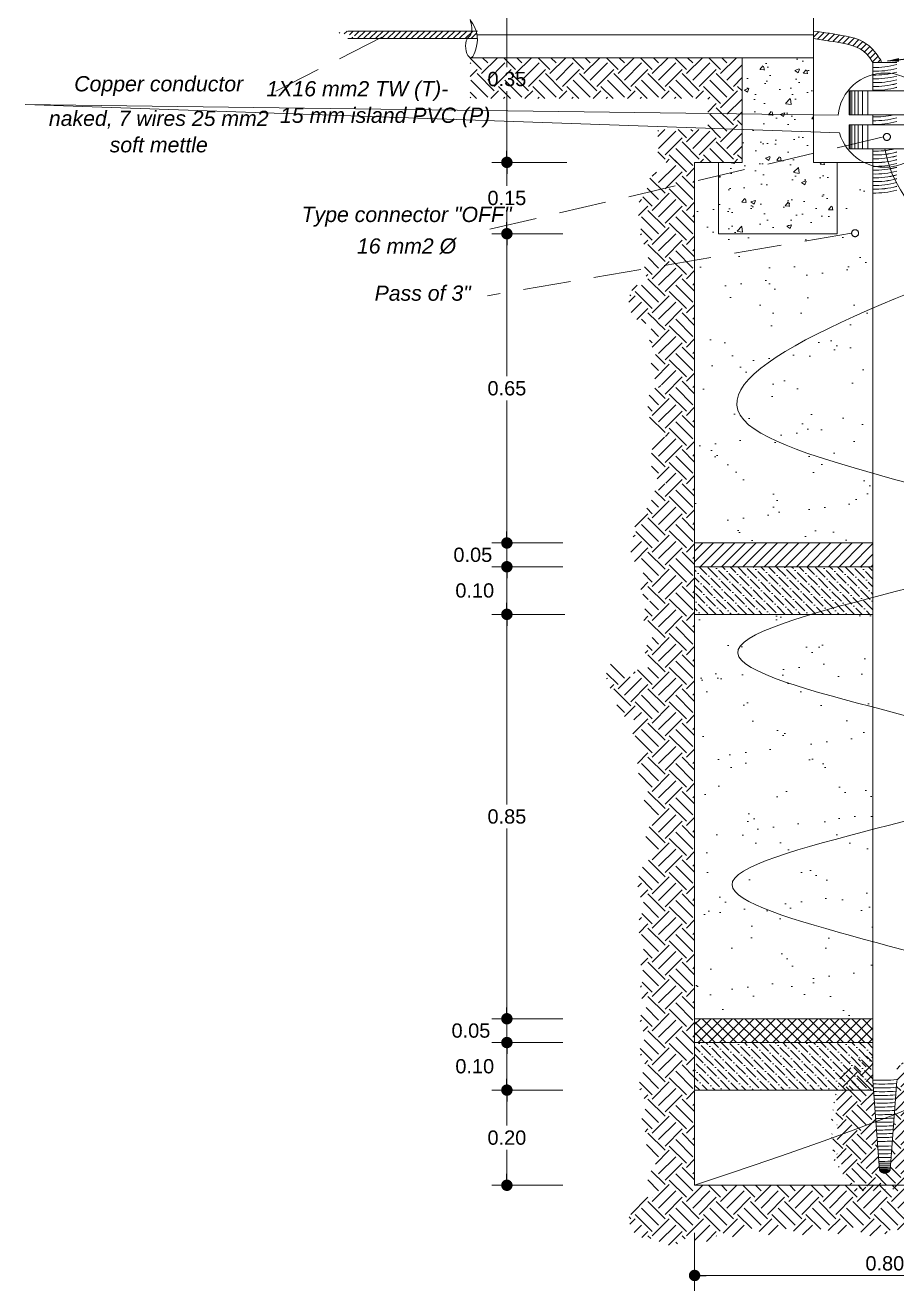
# Model space of a CAD drawing. Header units: millimetres. Extents: x 56 to 215, y 47 to 103.
# Drawn here: x 206.61 to 211.19, y 63.68 to 70.33 of the extents above; entities that cross this region are included whole.
import ezdxf
from ezdxf.enums import TextEntityAlignment as Align

# ---------------------------------------------------------------- set-up
doc = ezdxf.new("R2010")
doc.units = ezdxf.units.MM
for name, pattern in [('ACAD_ISO03W100', [30, 12, -18]), ('ACAD_ISO07W100', [3, 0, -3]), ('DASHED2', [0.375, 0.25, -0.125])]:
    doc.linetypes.add(name, pattern=pattern)
for name, color, linetype, lineweight in [('G_Achurados', 54, 'Continuous', 5), ('G_Complemento', 30, 'Continuous', 20), ('G_Texto', 122, 'Continuous', 20), ('IE_Alumbrado', 31, 'Continuous', 60), ('IE_Tomacorriente', 104, 'DASHED2', 40)]:
    doc.layers.add(name, color=color, linetype=linetype, lineweight=lineweight)
doc.layers.add('G_Acotación', color=171, linetype='Continuous')
doc.styles.add('ARIAL', font='ariali.ttf', dxfattribs={"height": 0.12})
doc.styles.add('arial1', font='arial.ttf')
doc.dimstyles.new('VARIABLE', dxfattribs={"dimscale": 0.5, "dimtxt": 0.18, "dimasz": 0.12, "dimexe": 0.16, "dimexo": 0.1, "dimgap": 0.05, "dimtad": 1, "dimtih": 1, "dimtoh": 1, "dimlfac": -1, "dimzin": 1, "dimdsep": 46, "dimtxsty": 'ARIAL', "dimblk": 'DOT', "dimcen": 0.12, "dimclrd": 256, "dimclre": 256, "dimclrt": 7, "dimazin": 1, "dimtm": 1e-09, "dimtfac": 1, "dimtmove": 2, "dimatfit": 2, "dimfxl": 1, "dimtolj": 1, "dimlwd": 13, "dimlwe": 18, "dimarcsym": 0})
pattern_1 = [(45, (135.79367, 77.911), (1e-17, 0.17960512), [0.127, -0.127]), (45, (135.76, 77.94468), (1e-17, 0.17960512), [0.127, -0.127]), (45, (135.72632, 77.97835), (1e-17, 0.17960512), [0.127, -0.127]), (135, (135.72632, 78.0008), (-0.17960512, 1e-17), [0.127, -0.127]), (135, (135.76, 78.03448), (-0.17960512, 1e-17), [0.127, -0.127]), (135, (135.79367, 78.06815), (-0.17960512, 1e-17), [0.127, -0.127])]
pattern_2 = [(37.5, (33.8377, -381.3281), (-0.0100002, 0.30588327), [0, -0.2413, 0, -0.269875, 0, -0.25796875]), (7.5, (33.8377, -381.3281), (0.28095205, 0.4480157), [0, -0.130175, 0, -0.2174875, 0, -0.08334375]), (327.5, (33.64243, -381.3281), (0.49437023, 0.00089824), [0, -0.079375, 0, -0.28575, 0, -0.3730625]), (317.5, (33.64243, -381.3281), (0.4772228, 0.13933083), [0, -0.0396875, 0, -0.187325, 0, -0.2143125])]
pattern_3 = [(135, (135.79367, 77.911), (-0.055565335, 0.015154182), [0.0714375, -0.0142875, 0, -0.0142875])]

# ---------------------------------------------------------------- blocks, each defined once
blk = doc.blocks.new('_DOT')
at = {"color": 0, "linetype": 'ByBlock', "ltscale": 0.15}
blk.add_line((-0.5, 0), (-1, 0), dxfattribs=at)
at = {"color": 0, "linetype": 'ByBlock', "ltscale": 0.15, "const_width": 0.5}
blk.add_lwpolyline([(-0.25, 0, 1), (0.25, 0, 1)], format="xyb", close=True, dxfattribs=at)
blk = doc.blocks.new('*D796')
at = {"layer": 'Defpoints', "color": 0, "transparency": 16777216}
for p in [(210.126, 63.9346), (212.126, 63.9346), (212.126, 63.7607)]:
    blk.add_point(p, dxfattribs=at)
at = {"layer": 'G_Acotación', "lineweight": 18, "transparency": 16777216}
for p, q in [((210.126, 63.8846), (210.126, 63.6807)), ((212.126, 63.8846), (212.126, 63.6807))]:
    blk.add_line(p, q, dxfattribs=at)
at = {"layer": 'G_Acotación', "lineweight": 13, "transparency": 16777216}
blk.add_line((210.186, 63.7607), (212.066, 63.7607), dxfattribs=at)
at = {"layer": 'G_Acotación', "lineweight": 13, "transparency": 16777216, "xscale": 0.06, "yscale": 0.06, "zscale": 0.06, "rotation": 180}
blk.add_blockref('_DOT', (210.126, 63.7607), dxfattribs=at)
at = {"layer": 'G_Acotación', "lineweight": 13, "transparency": 16777216, "xscale": 0.06, "yscale": 0.06, "zscale": 0.06}
blk.add_blockref('_DOT', (212.126, 63.7607), dxfattribs=at)
at = {"layer": 'G_Acotación', "color": 7, "lineweight": 5, "transparency": 16777216, "insert": (211.126, 63.824), "char_height": 0.075, "attachment_point": 5, "style": 'arial1'}
blk.add_mtext('\\A1;0.80', dxfattribs=at)
blk = doc.blocks.new('*D797')
at = {"layer": 'Defpoints', "color": 0, "transparency": 16777216}
for p in [(209.3939, 67.2346), (209.1392, 65.1096), (209.3826, 65.1096)]:
    blk.add_point(p, dxfattribs=at)
at = {"layer": 'G_Acotación', "lineweight": 18, "transparency": 16777216}
for p, q in [((209.3439, 67.2346), (209.0592, 67.2346)), ((209.3326, 65.1096), (209.0592, 65.1096))]:
    blk.add_line(p, q, dxfattribs=at)
at = {"layer": 'G_Acotación', "lineweight": 13, "transparency": 16777216}
for p, q in [((209.1392, 67.1746), (209.1392, 66.2354)), ((209.1392, 65.1696), (209.1392, 66.1088))]:
    blk.add_line(p, q, dxfattribs=at)
at = {"layer": 'G_Acotación', "lineweight": 13, "transparency": 16777216, "xscale": 0.06, "yscale": 0.06, "zscale": 0.06}
for p, rotation in [((209.1392, 67.2346), 90), ((209.1392, 65.1096), 270)]:
    blk.add_blockref('_DOT', p, dxfattribs=dict(at, rotation=rotation))
at = {"layer": 'G_Acotación', "color": 7, "lineweight": 5, "transparency": 16777216, "insert": (209.1392, 66.1721), "char_height": 0.075, "attachment_point": 5, "style": 'arial1'}
blk.add_mtext('\\A1;0.85', dxfattribs=at)
blk = doc.blocks.new('*D798')
at = {"layer": 'Defpoints', "color": 0, "transparency": 16777216}
for p in [(209.3826, 65.1096), (209.1392, 64.9846), (209.3826, 64.9846)]:
    blk.add_point(p, dxfattribs=at)
at = {"layer": 'G_Acotación', "lineweight": 13, "transparency": 16777216}
for p, q in [((209.1392, 65.1696), (209.1392, 65.2296)), ((209.1392, 65.1096), (209.1392, 64.9846)), ((209.1392, 64.9246), (209.1392, 64.8646))]:
    blk.add_line(p, q, dxfattribs=at)
at = {"layer": 'G_Acotación', "lineweight": 18, "transparency": 16777216}
for p, q in [((209.3326, 65.1096), (209.0592, 65.1096)), ((209.3326, 64.9846), (209.0592, 64.9846))]:
    blk.add_line(p, q, dxfattribs=at)
at = {"layer": 'G_Acotación', "lineweight": 13, "transparency": 16777216, "xscale": 0.06, "yscale": 0.06, "zscale": 0.06}
for p, rotation in [((209.1392, 65.1096), 270), ((209.1392, 64.9846), 90)]:
    blk.add_blockref('_DOT', p, dxfattribs=dict(at, rotation=rotation))
at = {"layer": 'G_Acotación', "color": 7, "lineweight": 5, "transparency": 16777216, "insert": (208.9502, 65.0471), "char_height": 0.075, "attachment_point": 5, "style": 'arial1'}
blk.add_mtext('\\A1;0.05', dxfattribs=at)
blk = doc.blocks.new('*D799')
at = {"layer": 'Defpoints', "color": 0, "transparency": 16777216}
for p in [(209.3826, 64.9846), (209.1392, 64.7346), (209.3826, 64.7346)]:
    blk.add_point(p, dxfattribs=at)
at = {"layer": 'G_Acotación', "lineweight": 18, "transparency": 16777216}
for p, q in [((209.3326, 64.9846), (209.0592, 64.9846)), ((209.3326, 64.7346), (209.0592, 64.7346))]:
    blk.add_line(p, q, dxfattribs=at)
at = {"layer": 'G_Acotación', "lineweight": 13, "transparency": 16777216}
blk.add_line((209.1392, 64.9246), (209.1392, 64.7946), dxfattribs=at)
at = {"layer": 'G_Acotación', "lineweight": 13, "transparency": 16777216, "xscale": 0.06, "yscale": 0.06, "zscale": 0.06}
for p, rotation in [((209.1392, 64.9846), 90), ((209.1392, 64.7346), 270)]:
    blk.add_blockref('_DOT', p, dxfattribs=dict(at, rotation=rotation))
at = {"layer": 'G_Acotación', "color": 7, "lineweight": 5, "transparency": 16777216, "insert": (208.9702, 64.8596), "char_height": 0.075, "attachment_point": 5, "style": 'arial1'}
blk.add_mtext('\\A1;0.10', dxfattribs=at)
blk = doc.blocks.new('*D800')
at = {"layer": 'Defpoints', "color": 0, "transparency": 16777216}
for p in [(209.3826, 64.7346), (209.1392, 64.2346), (209.3826, 64.2346)]:
    blk.add_point(p, dxfattribs=at)
at = {"layer": 'G_Acotación', "lineweight": 18, "transparency": 16777216}
for p, q in [((209.3326, 64.7346), (209.0592, 64.7346)), ((209.3326, 64.2346), (209.0592, 64.2346))]:
    blk.add_line(p, q, dxfattribs=at)
at = {"layer": 'G_Acotación', "lineweight": 13, "transparency": 16777216}
for p, q in [((209.1392, 64.6746), (209.1392, 64.5479)), ((209.1392, 64.2946), (209.1392, 64.4213))]:
    blk.add_line(p, q, dxfattribs=at)
at = {"layer": 'G_Acotación', "lineweight": 13, "transparency": 16777216, "xscale": 0.06, "yscale": 0.06, "zscale": 0.06}
for p, rotation in [((209.1392, 64.7346), 90), ((209.1392, 64.2346), 270)]:
    blk.add_blockref('_DOT', p, dxfattribs=dict(at, rotation=rotation))
at = {"layer": 'G_Acotación', "color": 7, "lineweight": 5, "transparency": 16777216, "insert": (209.1392, 64.4846), "char_height": 0.075, "attachment_point": 5, "style": 'arial1'}
blk.add_mtext('\\A1;0.20', dxfattribs=at)
blk = doc.blocks.new('*D801')
at = {"layer": 'Defpoints', "color": 0, "transparency": 16777216}
for p in [(209.3826, 70.4846), (209.1392, 69.6096), (209.3826, 69.6096)]:
    blk.add_point(p, dxfattribs=at)
at = {"layer": 'G_Acotación', "lineweight": 18, "transparency": 16777216}
for p, q in [((209.3326, 70.4846), (209.0592, 70.4846)), ((209.3326, 69.6096), (209.0592, 69.6096))]:
    blk.add_line(p, q, dxfattribs=at)
at = {"layer": 'G_Acotación', "lineweight": 13, "transparency": 16777216}
for p, q in [((209.1392, 70.4246), (209.1392, 70.1104)), ((209.1392, 69.6696), (209.1392, 69.9838))]:
    blk.add_line(p, q, dxfattribs=at)
at = {"layer": 'G_Acotación', "lineweight": 13, "transparency": 16777216, "xscale": 0.06, "yscale": 0.06, "zscale": 0.06}
for p, rotation in [((209.1392, 70.4846), 90), ((209.1392, 69.6096), 270)]:
    blk.add_blockref('_DOT', p, dxfattribs=dict(at, rotation=rotation))
at = {"layer": 'G_Acotación', "color": 7, "lineweight": 5, "transparency": 16777216, "insert": (209.1392, 70.0471), "char_height": 0.075, "attachment_point": 5, "style": 'arial1'}
blk.add_mtext('\\A1;0.35', dxfattribs=at)
blk = doc.blocks.new('*D802')
at = {"layer": 'Defpoints', "color": 0, "transparency": 16777216}
for p in [(209.405, 69.6096), (209.1392, 69.2346), (209.3826, 69.2346)]:
    blk.add_point(p, dxfattribs=at)
at = {"layer": 'G_Acotación', "lineweight": 18, "transparency": 16777216}
for p, q in [((209.355, 69.6096), (209.0592, 69.6096)), ((209.3326, 69.2346), (209.0592, 69.2346))]:
    blk.add_line(p, q, dxfattribs=at)
at = {"layer": 'G_Acotación', "lineweight": 13, "transparency": 16777216}
for p, q in [((209.1392, 69.5496), (209.1392, 69.4854)), ((209.1392, 69.2946), (209.1392, 69.3588))]:
    blk.add_line(p, q, dxfattribs=at)
at = {"layer": 'G_Acotación', "lineweight": 13, "transparency": 16777216, "xscale": 0.06, "yscale": 0.06, "zscale": 0.06}
for p, rotation in [((209.1392, 69.6096), 90), ((209.1392, 69.2346), 270)]:
    blk.add_blockref('_DOT', p, dxfattribs=dict(at, rotation=rotation))
at = {"layer": 'G_Acotación', "color": 7, "lineweight": 5, "transparency": 16777216, "insert": (209.1392, 69.4221), "char_height": 0.075, "attachment_point": 5, "style": 'arial1'}
blk.add_mtext('\\A1;0.15', dxfattribs=at)
blk = doc.blocks.new('*D803')
at = {"layer": 'Defpoints', "color": 0, "transparency": 16777216}
for p in [(209.3826, 69.2346), (209.1392, 67.6096), (209.3826, 67.6096)]:
    blk.add_point(p, dxfattribs=at)
at = {"layer": 'G_Acotación', "lineweight": 18, "transparency": 16777216}
for p, q in [((209.3326, 69.2346), (209.0592, 69.2346)), ((209.3326, 67.6096), (209.0592, 67.6096))]:
    blk.add_line(p, q, dxfattribs=at)
at = {"layer": 'G_Acotación', "lineweight": 13, "transparency": 16777216}
for p, q in [((209.1392, 69.1746), (209.1392, 68.4854)), ((209.1392, 67.6696), (209.1392, 68.3588))]:
    blk.add_line(p, q, dxfattribs=at)
at = {"layer": 'G_Acotación', "lineweight": 13, "transparency": 16777216, "xscale": 0.06, "yscale": 0.06, "zscale": 0.06}
for p, rotation in [((209.1392, 69.2346), 90), ((209.1392, 67.6096), 270)]:
    blk.add_blockref('_DOT', p, dxfattribs=dict(at, rotation=rotation))
at = {"layer": 'G_Acotación', "color": 7, "lineweight": 5, "transparency": 16777216, "insert": (209.1392, 68.4221), "char_height": 0.075, "attachment_point": 5, "style": 'arial1'}
blk.add_mtext('\\A1;0.65', dxfattribs=at)
blk = doc.blocks.new('*D804')
at = {"layer": 'Defpoints', "color": 0, "transparency": 16777216}
for p in [(209.3826, 67.4846), (209.1392, 67.2346), (209.3826, 67.2346)]:
    blk.add_point(p, dxfattribs=at)
at = {"layer": 'G_Acotación', "lineweight": 18, "transparency": 16777216}
for p, q in [((209.3326, 67.4846), (209.0592, 67.4846)), ((209.3326, 67.2346), (209.0592, 67.2346))]:
    blk.add_line(p, q, dxfattribs=at)
at = {"layer": 'G_Acotación', "lineweight": 13, "transparency": 16777216}
blk.add_line((209.1392, 67.4246), (209.1392, 67.2946), dxfattribs=at)
at = {"layer": 'G_Acotación', "lineweight": 13, "transparency": 16777216, "xscale": 0.06, "yscale": 0.06, "zscale": 0.06}
for p, rotation in [((209.1392, 67.4846), 90), ((209.1392, 67.2346), 270)]:
    blk.add_blockref('_DOT', p, dxfattribs=dict(at, rotation=rotation))
at = {"layer": 'G_Acotación', "color": 7, "lineweight": 5, "transparency": 16777216, "insert": (208.9702, 67.3596), "char_height": 0.075, "attachment_point": 5, "style": 'arial1'}
blk.add_mtext('\\A1;0.10', dxfattribs=at)
blk = doc.blocks.new('*D805')
at = {"layer": 'Defpoints', "color": 0, "transparency": 16777216}
for p in [(209.3826, 67.6096), (209.1392, 67.4846), (209.3826, 67.4846)]:
    blk.add_point(p, dxfattribs=at)
at = {"layer": 'G_Acotación', "lineweight": 13, "transparency": 16777216}
for p, q in [((209.1392, 67.6696), (209.1392, 67.7296)), ((209.1392, 67.6096), (209.1392, 67.4846)), ((209.1392, 67.4246), (209.1392, 67.3646))]:
    blk.add_line(p, q, dxfattribs=at)
at = {"layer": 'G_Acotación', "lineweight": 18, "transparency": 16777216}
for p, q in [((209.3326, 67.6096), (209.0592, 67.6096)), ((209.3326, 67.4846), (209.0592, 67.4846))]:
    blk.add_line(p, q, dxfattribs=at)
at = {"layer": 'G_Acotación', "lineweight": 13, "transparency": 16777216, "xscale": 0.06, "yscale": 0.06, "zscale": 0.06}
for p, rotation in [((209.1392, 67.6096), 270), ((209.1392, 67.4846), 90)]:
    blk.add_blockref('_DOT', p, dxfattribs=dict(at, rotation=rotation))
at = {"layer": 'G_Acotación', "color": 7, "lineweight": 5, "transparency": 16777216, "insert": (208.9601, 67.5471), "char_height": 0.075, "attachment_point": 5, "style": 'arial1'}
blk.add_mtext('\\A1;0.05', dxfattribs=at)

msp = doc.modelspace()

# ---------------------------------------------------------------- hatches: boundary and pattern name
at = {"layer": 'G_Achurados', "lineweight": 5}
h = msp.add_hatch(dxfattribs=at)
h.set_pattern_fill('AR-CONC', color=256, scale=0.00125, style=0)
h.set_pattern_definition([(50, (33.8377, -381.3281), (0.227730836, -0.01992386), [0.0238125, -0.2619375]), (355, (33.8377, -381.3281), (-0.04405353, 0.2388208), [0.01905, -0.20955]), (100.451, (33.85667, -381.32975), (0.18367813, 0.21889586), [0.0202375, -0.2226125]), (46.1842, (33.8377, -381.2646), (0.3388488, -0.05255291), [0.03571875, -0.39290625]), (96.6356, (33.86593, -381.26897), (0.2967553, 0.30928194), [0.03035625, -0.33391875]), (351.184, (33.8377, -381.2646), (0.29675576, 0.3092814), [0.028575, -0.314325]), (21, (33.86944, -381.28047), (0.1895186, -0.1278319), [0.0238125, -0.2619375]), (326, (33.86944, -381.28047), (0.07725254, 0.23023496), [0.01905, -0.20955]), (71.4514, (33.88524, -381.29112), (0.26677061, 0.10240357), [0.0202375, -0.2226125]), (37.5, (33.83769, -381.32809), (0.003860754, 0.105693799), [0, -0.20701, 0, -0.212725, 0, -0.21034375]), (7.5, (33.83769, -381.32809), (0.083524578, 0.125225719), [0, -0.121285, 0, -0.2022475, 0, -0.08016875]), (327.5, (33.76689, -381.32809), (0.169488244, -0.00716093), [0, -0.079375, 0, -0.24765, 0, -0.3286125]), (317.5, (33.73514, -381.3281), (0.185161477, 0.031783114), [0, -0.1031875, 0, -0.164465, 0, -0.2333625])])
h.paths.add_polyline_path([(210.376, 69.6096), (210.251, 69.6096), (210.251, 69.2346), (210.876, 69.2346), (210.876, 69.6096), (210.751, 69.6096), (210.751, 70.1596), (210.376, 70.1596)])
h = msp.add_hatch(dxfattribs=at)
h.set_pattern_fill('AR-SAND', color=256, scale=0.00625, style=0)
h.set_pattern_definition(pattern_2)
h.paths.add_polyline_path([(211.0635, 69.6096), (210.876, 69.6096), (210.876, 69.2346), (210.251, 69.2346), (210.251, 69.6096), (210.126, 69.6096), (210.126, 69.2346), (210.126, 67.6096), (211.0635, 67.6096)])
h = msp.add_hatch(dxfattribs=at)
h.set_pattern_fill('ANSI31', color=256, scale=0.0125, style=0)
h.set_pattern_definition([(45, (33.837692, -381.328094), (-0.0280633004, 0.0280633004), [])])
h.paths.add_polyline_path([(211.0635, 67.4846), (211.0635, 67.6096), (210.126, 67.6096), (210.126, 67.4846)])
h = msp.add_hatch(dxfattribs=at)
h.set_pattern_fill('ANSI36', color=256, scale=0.009, angle=90, style=0)
h.set_pattern_definition(pattern_3)
h.paths.add_polyline_path([(211.0635, 67.2346), (211.0635, 67.4846), (210.126, 67.4846), (210.126, 67.2346)])
h = msp.add_hatch(dxfattribs=at)
h.set_pattern_fill('AR-SAND', color=256, scale=0.00625, style=0)
h.set_pattern_definition(pattern_2)
h.paths.add_polyline_path([(211.0635, 67.2346), (210.126, 67.2346), (210.126, 65.1096), (211.0635, 65.1096)])
h = msp.add_hatch(dxfattribs=at)
h.set_pattern_fill('ANSI37', color=256, scale=0.0125, style=0)
h.set_pattern_definition([(45, (135.79367, 77.911), (-0.0280633, 0.0280633), []), (135, (135.79367, 77.911), (-0.0280633, -0.0280633), [])])
h.paths.add_polyline_path([(211.0635, 65.1096), (210.126, 65.1096), (210.126, 64.9846), (211.0635, 64.9846)])
h = msp.add_hatch(dxfattribs=at)
h.set_pattern_fill('ANSI36', color=256, scale=0.009, angle=90, style=0)
h.set_pattern_definition(pattern_3)
h.paths.add_polyline_path([(210.126, 64.9846), (210.126, 64.7346), (211.0635, 64.7346), (211.0635, 64.9846)])
at = {"layer": 'G_Complemento', "lineweight": 5, "ltscale": 4}
h = msp.add_hatch(dxfattribs=at)
h.set_pattern_fill('LINE', color=256, scale=0.007, angle=45, style=0)
h.set_pattern_definition([(45, (135.79367, 77.911), (-0.015715448, 0.015715448), [])])
edge = h.paths.add_edge_path()
edge.add_spline(control_points=[(208.9843, 70.2596), (208.9842, 70.2745), (208.9819, 70.2876), (208.9782, 70.2996)], knot_values=[0.070828, 0.070828, 0.070828, 0.070828, 0.107723, 0.107723, 0.107723, 0.107723], degree=3, periodic=0)
edge.add_line((208.9782, 70.2996), (208.3031, 70.2996))
edge.add_line((208.3031, 70.2996), (208.3031, 70.2998))
edge.add_line((208.3031, 70.2998), (208.2474, 70.2904))
edge.add_line((208.2474, 70.2904), (208.3589, 70.2717))
edge.add_line((208.3589, 70.2717), (208.3031, 70.2623))
edge.add_line((208.3031, 70.2623), (208.3031, 70.2596))
edge.add_line((208.3031, 70.2596), (208.9843, 70.2596))
h = msp.add_hatch(dxfattribs=at)
h.set_pattern_fill('LINE', color=256, scale=0.007, angle=45, style=0)
h.set_pattern_definition([(45, (135.79367, 77.911), (-0.015715448, 0.015715448), [])])
edge = h.paths.add_edge_path()
edge.add_spline(control_points=[(211.0979, 70.155), (211.0757, 70.1923), (211.051, 70.2189), (210.9869, 70.2594), (210.9497, 70.2668), (210.8631, 70.2837), (210.8095, 70.2923), (210.751, 70.2992)], knot_values=[0.384741, 0.384741, 0.384741, 0.384741, 0.428694, 0.428694, 0.484797, 0.484797, 0.546076, 0.546076, 0.546076, 0.546076], degree=3, periodic=0)
edge.add_line((210.751, 70.2992), (210.751, 70.2596))
edge.add_spline(control_points=[(210.751, 70.2596), (210.8084, 70.2521), (210.9477, 70.2294), (211.0208, 70.2065), (211.0635, 70.1346)], knot_values=[0.384741, 0.384741, 0.384741, 0.384741, 0.451691, 0.546076, 0.546076, 0.546076, 0.546076], degree=3, periodic=0)
edge.add_line((211.0635, 70.1346), (211.1064, 70.1346))
edge.add_arc((211.0885, 70.1391), 0.0185, 345.71819, 419.26792)
h = msp.add_hatch(dxfattribs=at)
h.set_pattern_fill('EARTH', color=44, scale=0.02, angle=45, style=0)
h.set_pattern_definition(pattern_1)
h.paths.add_polyline_path([(210.376, 70.1596), (208.9461, 70.1596), (208.9461, 69.9453), (210.1955, 69.9453), (210.1955, 69.7825), (209.9329, 69.7825), (209.9329, 69.6096), (210.126, 69.6096), (210.251, 69.6096), (210.376, 69.6096)])
h = msp.add_hatch(dxfattribs=at)
h.set_pattern_fill('EARTH', color=256, scale=0.02, angle=45, style=0)
h.set_pattern_definition(pattern_1)
edge = h.paths.add_edge_path()
edge.add_line((212.4642, 69.6227), (212.126, 69.6096))
edge.add_line((212.126, 69.6096), (212.126, 64.2346))
edge.add_line((212.126, 64.2346), (210.126, 64.2346))
edge.add_line((210.126, 64.2346), (210.126, 69.6096))
edge.add_arc((210.066, 69.5391), 0.0925, 49.56574, 159.56574)
edge.add_arc((209.9731, 69.4754), 0.0962, 86.31698, 196.31698)
edge.add_arc((209.9245, 69.3598), 0.0988, 116.24673, 226.24673)
edge.add_arc((209.9386, 69.2361), 0.0977, 147.63674, 257.63674)
edge.add_arc((209.9614, 69.0521), 0.0988, 116.24667, 226.24667)
edge.add_arc((209.8807, 68.8803), 0.1011, 82.98918, 192.98918)
edge.add_arc((209.8863, 68.8663), 0.1044, 184.76427, 294.76427)
edge.add_arc((209.986, 68.6915), 0.0977, 125, 235)
edge.add_arc((210.0027, 68.5339), 0.1062, 133.13672, 243.13672)
edge.add_arc((209.9756, 68.3438), 0.0977, 102.36326, 212.36326)
edge.add_arc((209.9854, 68.2644), 0.0962, 163.68304, 273.68304)
edge.add_arc((209.9916, 68.0767), 0.0917, 89.98563, 199.98563)
edge.add_arc((209.9916, 68.014), 0.0917, 160.01439, 270.01439)
edge.add_arc((209.9916, 67.8305), 0.0917, 89.98563, 199.98563)
edge.add_arc((209.9097, 67.7013), 0.098, 92.50725, 202.50725)
edge.add_arc((209.9127, 67.5826), 0.1239, 139.04742, 249.04742)
edge.add_arc((209.9368, 67.3955), 0.0988, 133.75333, 243.75333)
edge.add_arc((209.97, 67.2232), 0.1137, 132.6009, 242.6009)
edge.add_arc((209.9719, 67.0318), 0.1054, 120.91099, 230.91099)
edge.add_arc((209.874, 66.8638), 0.0918, 69.96969, 179.96969)
edge.add_arc((209.696, 66.8952), 0.0917, 340.01439, 450.01439)
edge.add_arc((209.7686, 66.9094), 0.1062, 133.13679, 243.13679)
edge.add_arc((209.8173, 66.7814), 0.1022, 161.04995, 271.04995)
edge.add_arc((209.8955, 66.6226), 0.095, 143.4492, 253.4492)
edge.add_arc((209.954, 66.4355), 0.1286, 131.71538, 241.71538)
edge.add_arc((209.9657, 66.2448), 0.1062, 133.13678, 243.13678)
edge.add_arc((209.9823, 66.0577), 0.1127, 125, 235)
edge.add_arc((209.994, 65.817), 0.1668, 117.22845, 227.22845)
edge.add_arc((209.9497, 65.5961), 0.1202, 125, 235)
edge.add_arc((209.9368, 65.4177), 0.0977, 125, 235)
edge.add_arc((209.9368, 65.2577), 0.0977, 125, 235)
edge.add_arc((209.9368, 65.0977), 0.0977, 125, 235)
edge.add_arc((209.9368, 64.9377), 0.0977, 125, 235)
edge.add_arc((209.9559, 64.7635), 0.1204, 128.5793, 238.5793)
edge.add_arc((209.9534, 64.5746), 0.1052, 125, 235)
edge.add_arc((209.9633, 64.4276), 0.0929, 139.04747, 249.04747)
edge.add_arc((209.9842, 64.2503), 0.1054, 120.91099, 230.91099)
edge.add_arc((209.8887, 64.0657), 0.1068, 74.26611, 184.26611)
edge.add_arc((209.8844, 64.0559), 0.1022, 178.99524, 288.99524)
edge.add_arc((209.9996, 64.0258), 0.1055, 219.08225, 329.08225)
edge.add_arc((210.1678, 64.0442), 0.1063, 223.12346, 333.12346)
edge.add_arc((210.3402, 64.0689), 0.1063, 223.12343, 333.12343)
edge.add_arc((210.5274, 64.0855), 0.1128, 215, 325)
edge.add_arc((210.7122, 64.0855), 0.1128, 215, 325)
edge.add_arc((210.8846, 64.0768), 0.0977, 215, 325)
edge.add_arc((211.0694, 64.0941), 0.1278, 215, 325)
edge.add_arc((211.2727, 64.0898), 0.1203, 215, 325)
edge.add_arc((211.4679, 64.0793), 0.113, 211.18907, 321.18907)
edge.add_arc((211.6465, 64.0627), 0.1055, 210.91779, 320.91779)
edge.add_arc((211.8417, 64.0572), 0.1287, 208.29566, 318.29566)
edge.add_arc((212.0407, 64.0344), 0.1205, 211.42662, 321.42662)
edge.add_arc((212.215, 64.0153), 0.0977, 215, 325)
edge.add_arc((212.3689, 64.011), 0.0902, 215, 325)
edge.add_arc((212.3486, 63.9758), 0.0957, 350.0238, 460.0238)
edge.add_arc((212.2402, 64.1617), 0.1297, 315.0161, 425.0161)
edge.add_arc((212.2532, 64.3783), 0.1076, 292.89553, 402.89553)
edge.add_arc((212.3049, 64.5426), 0.095, 286.55073, 396.55073)
edge.add_arc((212.3148, 64.6811), 0.1054, 309.08901, 419.08901)
edge.add_arc((212.2852, 64.878), 0.1354, 308.18247, 418.18247)
edge.add_arc((212.2747, 65.11), 0.1427, 305, 415)
edge.add_arc((212.2858, 65.3149), 0.1129, 308.81724, 418.81724)
edge.add_arc((212.2883, 65.4915), 0.0977, 305, 415)
edge.add_arc((212.2797, 65.6638), 0.1127, 305, 415)
edge.add_arc((212.2821, 65.8318), 0.0979, 309.40235, 419.40235)
edge.add_arc((212.2501, 66.0331), 0.1427, 305, 415)
edge.add_arc((212.2606, 66.2651), 0.1354, 301.81753, 411.81753)
edge.add_arc((212.2883, 66.4515), 0.0977, 305, 415)
edge.add_arc((212.2944, 66.6158), 0.0979, 300.59765, 410.59765)
edge.add_arc((212.3234, 66.7783), 0.0929, 290.9526, 400.9526)
edge.add_arc((212.2975, 66.937), 0.1371, 314.47001, 424.47001)
edge.add_arc((212.3, 67.1678), 0.1211, 297.86911, 407.86911)
edge.add_arc((212.2987, 67.3099), 0.0977, 327.63681, 437.63681)
edge.add_arc((212.2636, 67.4853), 0.0977, 305, 415)
edge.add_arc((212.2698, 67.6496), 0.0979, 300.59765, 410.59765)
edge.add_arc((212.3123, 67.8583), 0.1344, 278.4159, 388.4159)
edge.add_arc((212.3905, 68.0318), 0.1166, 290.05675, 400.05675)
edge.add_arc((212.4152, 68.1992), 0.1127, 305, 415)
edge.add_arc((212.4096, 68.3524), 0.0929, 319.0474, 429.0474)
edge.add_arc((212.3628, 68.3831), 0.0977, 35, 145)
edge.add_arc((212.239, 68.5278), 0.0988, 296.24667, 406.24667)
edge.add_arc((212.3049, 68.7075), 0.1084, 271.28801, 381.28801)
edge.add_arc((212.3388, 68.8558), 0.1279, 301.63074, 411.63074)
edge.add_arc((212.3277, 69.0853), 0.1578, 305, 415)
edge.add_arc((212.3622, 69.2945), 0.0977, 305, 415)
edge.add_arc((212.3511, 69.4835), 0.1279, 301.63074, 411.63074)
edge.add_arc((212.3702, 69.6699), 0.1052, 305, 333.32377)
h = msp.add_hatch(dxfattribs=at)
h.set_pattern_fill('EARTH', color=44, scale=0.017, angle=45, style=0)
h.set_pattern_definition([(45, (135.79367, 78.18627), (1e-17, 0.15266435), [0.10795, -0.10795]), (45, (135.76505, 78.21489), (1e-17, 0.15266435), [0.10795, -0.10795]), (45, (135.73642, 78.24352), (1e-17, 0.15266435), [0.10795, -0.10795]), (135, (135.73642, 78.2626), (-0.15266435, 1e-17), [0.10795, -0.10795]), (135, (135.76505, 78.29122), (-0.15266435, 1e-17), [0.10795, -0.10795]), (135, (135.79367, 78.31985), (-0.15266435, 1e-17), [0.10795, -0.10795])])
edge = h.paths.add_edge_path()
edge.add_arc((211.5435, 64.4784), 0.0689, 117.22847, 227.22847, ccw=False)
edge.add_arc((211.5424, 64.5941), 0.0624, 130.71538, 240.71538, ccw=False)
edge.add_arc((211.5032, 64.7085), 0.0672, 158.71199, 268.71199, ccw=False)
edge.add_arc((211.43, 64.7935), 0.0615, 170.02377, 280.02377, ccw=False)
edge.add_arc((211.3544, 64.8639), 0.0616, 174.10913, 284.10913, ccw=False)
edge.add_arc((211.246, 64.9221), 0.0701, 214.94678, 312.20599, ccw=False)
edge.add_line((211.1885, 64.882), (211.1885, 64.7828))
edge.add_line((211.1885, 64.7828), (211.1541, 64.3128))
edge.add_arc((211.1103, 65.4753), 1.1633, 272.14116, 272.15687, ccw=False)
edge.add_arc((211.126, 64.3299), 0.0326, 210.42359, 328.34234, ccw=False)
edge.add_line((211.0979, 64.3134), (211.0635, 64.7828))
edge.add_line((211.0635, 64.7828), (211.0635, 64.9158))
edge.add_arc((211.0539, 64.9318), 0.0186, 215, 301.28419, ccw=False)
edge.add_arc((210.9778, 64.9371), 0.0629, 235.20941, 345.20941, ccw=False)
edge.add_arc((210.8862, 64.8601), 0.0612, -85.48634, 24.51366, ccw=False)
edge.add_arc((210.8401, 64.7589), 0.0648, -71.71234, 38.28766, ccw=False)
edge.add_arc((210.8172, 64.6518), 0.0628, -63.53774, 46.46226, ccw=False)
edge.add_arc((210.8024, 64.5346), 0.0745, -55, 55, ccw=False)
edge.add_arc((210.8147, 64.4191), 0.0624, -49.28462, 60.71538, ccw=False)
edge.add_arc((210.8462, 64.31), 0.0625, -28.41592, 81.58408, ccw=False)
edge.add_arc((210.9075, 64.219), 0.0616, -14.06216, 95.93784, ccw=False)
edge.add_arc((211.0182, 64.1684), 0.0621, 35, 145, ccw=False)
edge.add_arc((211.1261, 64.1717), 0.0655, 40.43586, 150.43586, ccw=False)
edge.add_arc((211.2322, 64.1862), 0.0628, 43.52382, 153.52382, ccw=False)
edge.add_arc((211.3396, 64.2203), 0.0625, 61.54603, 171.54603, ccw=False)
edge.add_arc((211.434, 64.2754), 0.0646, 70.19522, 180.19522, ccw=False)
edge.add_arc((211.5083, 64.3678), 0.0612, 101.01979, 211.01979, ccw=False)

# ---------------------------------------------------------------- linework, layer by layer
at = {"layer": 'G_Achurados', "lineweight": 5}
for p, q in [((210.126, 67.6096), (211.0635, 67.6096)), ((210.126, 67.4846), (211.0635, 67.4846)), ((210.126, 67.2346), (211.0635, 67.2346)), ((210.126, 65.1096), (211.0635, 65.1096)), ((210.126, 64.9846), (210.126, 65.1096)), ((210.126, 64.9846), (211.0635, 64.9846)), ((210.126, 64.7346), (211.0635, 64.7346))]:
    msp.add_line(p, q, dxfattribs=at)
at = {"layer": 'G_Acotación', "lineweight": 5}
for q in [(210.8803, 69.8575), (210.8878, 69.7652)]:
    msp.add_line((206.6074, 69.9143), q, dxfattribs=at)
at = {"layer": 'G_Acotación', "linetype": 'ACAD_ISO07W100', "lineweight": 5, "ltscale": 4}
for p, q in [((209.355, 69.6096), (210.1, 69.6096)), ((209.3326, 69.2346), (210.126, 69.2346)), ((209.3326, 67.6096), (210.126, 67.6096)), ((209.3326, 67.4846), (210.126, 67.4846)), ((209.3439, 67.2346), (210.1373, 67.2346)), ((209.3326, 65.1096), (210.126, 65.1096)), ((209.3326, 64.9846), (210.126, 64.9846)), ((209.3326, 64.7346), (210.126, 64.7346)), ((209.3326, 64.2346), (210.126, 64.2346))]:
    msp.add_line(p, q, dxfattribs=at)
at = {"layer": 'G_Acotación', "linetype": 'ACAD_ISO07W100', "lineweight": 5, "ltscale": 6}
msp.add_line((210.126, 63.8846), (210.126, 64.2346), dxfattribs=at)
at = {"layer": 'G_Acotación', "lineweight": 5}
msp.add_arc((211.1266, 69.8312), 0.2477, 195.44817, 173.9236, dxfattribs=at)
at = {"layer": 'G_Complemento', "lineweight": 5}
for p, q in [((210.751, 70.4846), (210.751, 69.6096)), ((210.751, 70.1596), (208.9461, 70.1596)), ((210.376, 70.1596), (210.376, 69.6096)), ((211.0635, 70.1346), (211.1885, 70.1346)), ((211.0635, 69.9846), (211.0635, 70.1346)), ((210.9385, 69.9846), (210.9385, 69.8596)), ((210.9385, 69.9846), (211.3135, 69.9846)), ((210.9435, 69.9846), (210.9435, 69.8596)), ((210.9535, 69.9846), (210.9535, 69.8596)), ((210.9685, 69.9846), (210.9685, 69.8596)), ((210.9865, 69.9846), (210.9865, 69.8596)), ((211.0085, 69.9846), (211.0085, 69.8596)), ((211.0372, 69.9846), (211.0372, 69.8596)), ((210.9385, 69.8596), (211.3135, 69.8596)), ((211.0635, 69.806), (211.0635, 69.8596)), ((210.9385, 69.806), (210.9385, 69.681)), ((210.9385, 69.806), (211.3135, 69.806)), ((210.9435, 69.806), (210.9435, 69.681)), ((210.9535, 69.806), (210.9535, 69.681)), ((210.9685, 69.806), (210.9685, 69.681)), ((210.9865, 69.806), (210.9865, 69.681)), ((211.0085, 69.806), (211.0085, 69.681)), ((211.0372, 69.806), (211.0372, 69.681)), ((210.9385, 69.681), (211.3135, 69.681)), ((211.0635, 64.7828), (211.0635, 69.681)), ((210.251, 69.6096), (210.126, 69.6096)), ((210.126, 69.2346), (210.126, 69.6096)), ((210.376, 69.6096), (210.251, 69.6096)), ((210.251, 69.6096), (210.251, 69.2346)), ((210.751, 69.6096), (210.876, 69.6096)), ((210.876, 69.6096), (211.0635, 69.6096)), ((210.876, 69.6096), (210.876, 69.2346)), ((210.126, 67.4846), (210.126, 69.2346)), ((210.251, 69.2346), (210.876, 69.2346)), ((210.126, 67.2346), (210.126, 67.4846)), ((210.126, 64.9846), (210.126, 67.2346)), ((210.126, 64.7346), (210.126, 64.9846)), ((211.0635, 64.7828), (211.0979, 64.3134)), ((211.1885, 64.7828), (211.1541, 64.3134)), ((210.126, 64.2346), (210.126, 64.7346)), ((212.126, 64.2346), (210.126, 64.2346))]:
    msp.add_line(p, q, dxfattribs=at)
at = {"layer": 'G_Complemento', "color": 1, "linetype": 'ACAD_ISO03W100', "lineweight": 5, "ltscale": 2}
msp.add_line((208.9827, 70.2798), (210.7471, 70.2798), dxfattribs=at)
at = {"layer": 'G_Complemento', "lineweight": 5, "ltscale": 4}
for centre, radius, start, end in [((211.0775, 70.508), 0.3997, 267.99574, 286.12829), ((211.0775, 70.508), 0.4197, 268.09129, 285.34023), ((211.0775, 70.468), 0.3997, 267.99574, 286.12829), ((211.0775, 70.468), 0.4197, 268.09129, 285.34023), ((211.0775, 70.428), 0.3997, 267.99574, 286.12829), ((211.0775, 70.408), 0.3997, 267.99574, 286.12829), ((211.0775, 70.428), 0.4197, 268.09129, 285.34023), ((211.0775, 70.388), 0.3997, 267.99574, 286.12829), ((211.0775, 70.408), 0.4197, 268.09129, 285.34023), ((211.0775, 70.248), 0.3997, 267.99574, 283.61459), ((211.0775, 70.248), 0.4197, 268.09129, 285.34023), ((211.0775, 70.208), 0.3997, 267.99574, 286.12829), ((211.0775, 70.088), 0.4197, 268.09129, 284.11086), ((211.0775, 70.068), 0.3997, 267.99574, 284.46146), ((211.0775, 70.048), 0.3997, 267.99574, 286.12829), ((211.0775, 70.068), 0.4197, 268.09129, 285.34023), ((211.0775, 70.028), 0.3997, 267.99574, 286.12829), ((211.0775, 70.048), 0.4197, 268.09129, 285.34023), ((211.0775, 70.008), 0.3997, 267.99574, 286.12829), ((211.0775, 70.028), 0.4197, 268.09129, 285.34023), ((211.0775, 69.988), 0.3997, 267.99574, 286.12829), ((211.0775, 70.008), 0.4197, 268.09129, 285.34023), ((211.0775, 69.968), 0.3997, 267.99574, 286.12829), ((211.0775, 69.988), 0.4197, 268.09129, 285.34023), ((211.0775, 69.948), 0.3997, 267.99574, 286.12829), ((211.0775, 69.968), 0.4197, 268.09129, 285.34023), ((211.0775, 69.928), 0.3997, 267.99574, 286.12829), ((211.0775, 69.948), 0.4197, 268.09129, 285.34023), ((211.0775, 69.908), 0.3997, 267.99574, 286.12829), ((211.0775, 69.928), 0.4197, 268.09129, 285.34023), ((211.0775, 69.888), 0.3997, 267.99574, 286.12829), ((211.0775, 69.908), 0.4197, 268.09129, 285.34023), ((211.0775, 69.868), 0.3997, 267.99574, 286.12829), ((211.0775, 69.888), 0.4197, 268.09129, 285.34023), ((211.0775, 69.868), 0.4197, 268.09129, 285.34023)]:
    msp.add_arc(centre, radius, start, end, dxfattribs=at)
at = {"layer": 'G_Complemento', "lineweight": 5}
for centre, radius, start, end in [((211.1103, 65.6816), 0.8953, 266.98225, 275.04436), ((211.1103, 65.6816), 0.9153, 267.14055, 274.84089), ((211.1103, 65.6816), 0.9353, 267.29203, 274.64622), ((211.1103, 65.6816), 0.9553, 267.43711, 274.4598), ((211.1103, 65.6816), 0.9753, 267.57621, 274.28111), ((211.1103, 65.6816), 0.9953, 267.70968, 274.10968), ((211.1103, 65.6816), 1.0153, 267.83786, 273.94507), ((211.1029, 65.5807), 0.9353, 268.20058, 274.64622), ((211.1029, 65.5807), 0.9553, 268.32641, 274.4598), ((211.1029, 65.5807), 0.9753, 268.44705, 274.28111), ((211.1029, 65.5807), 0.9953, 268.56282, 274.10968), ((211.1029, 65.5807), 1.0153, 268.67401, 273.94507), ((211.097, 65.5001), 0.9553, 269.03664, 274.4598), ((211.097, 65.5001), 0.9753, 269.14259, 274.28111), ((211.097, 65.5001), 0.9953, 269.24426, 274.10968), ((211.097, 65.5001), 1.0153, 269.34192, 273.94507), ((211.097, 65.5001), 1.0353, 269.43579, 273.94507), ((211.1103, 65.4753), 1.0353, 268.79956, 272.94539), ((211.1103, 65.4753), 1.0553, 268.90201, 272.80948), ((211.1103, 65.4753), 1.0753, 269.00063, 272.67867), ((211.1103, 65.4753), 1.0953, 269.09563, 272.55267), ((211.1103, 65.4753), 1.1153, 269.18722, 272.43121), ((211.1103, 65.4753), 1.1253, 269.23178, 272.37212), ((211.1103, 65.4753), 1.1353, 269.27556, 272.31407), ((211.1103, 65.4753), 1.1453, 269.31857, 272.25704), ((211.1103, 65.4753), 1.1513, 269.34402, 272.2233), ((211.1103, 65.4753), 1.1573, 269.3692, 272.18991), ((211.126, 64.3299), 0.0326, 210.42359, 329.57641), ((211.1103, 65.4753), 1.1633, 269.43072, 272.15687), ((211.1103, 65.4753), 1.1683, 269.63252, 271.93936), ((211.1103, 65.4753), 1.1733, 269.94549, 271.62639)]:
    msp.add_arc(centre, radius, start, end, dxfattribs=at)
msp.add_spline([(208.9461, 70.3596), (208.9842, 70.2539), (208.9461, 70.1596), (208.9259, 70.2481), (208.9492, 70.2831), (208.9461, 70.3596)], degree=3, dxfattribs=at)
at = {"layer": 'IE_Alumbrado', "lineweight": 5}
for p, q in [((208.9843, 70.2996), (208.3027, 70.2996)), ((208.9843, 70.2596), (208.3027, 70.2596))]:
    msp.add_line(p, q, dxfattribs=at)
msp.add_arc((211.0885, 70.1391), 0.0185, 345.71819, 59.26792, dxfattribs=at)
at = {"layer": 'IE_Alumbrado', "color": 230, "lineweight": 5}
msp.add_arc((211.7543, 69.7968), 0.6389, 190.43802, 285.58827, dxfattribs=at)
at = {"layer": 'IE_Alumbrado', "lineweight": 5}
for points, knots in [([(210.751, 70.2992), (210.8095, 70.2923), (210.8631, 70.2837), (210.9497, 70.2668), (210.9869, 70.2594), (211.051, 70.2189), (211.0757, 70.1923), (211.0979, 70.155)], [0.3847412, 0.3847412, 0.3847412, 0.3847412, 0.4460203, 0.4460203, 0.5021231, 0.5021231, 0.5460762, 0.5460762, 0.5460762, 0.5460762]), ([(210.751, 70.2596), (210.8084, 70.2521), (210.9477, 70.2294), (211.0208, 70.2065), (211.0635, 70.1346)], [0.3847412, 0.3847412, 0.3847412, 0.3847412, 0.4516907, 0.5460762, 0.5460762, 0.5460762, 0.5460762])]:
    msp.add_open_spline(points, degree=3, knots=knots, dxfattribs=at)
at = {"layer": 'IE_Alumbrado', "color": 230, "lineweight": 5}
msp.add_spline([(211.926, 69.1814), (210.4098, 68.231), (211.926, 67.631), (210.3526, 67.031), (211.9015, 66.431), (210.326, 65.831), (211.862, 65.231), (210.126, 64.2346)], degree=3, dxfattribs=at)
at = {"layer": 'IE_Tomacorriente', "color": 11, "lineweight": 5}
for p, q in [((208.482, 70.2677), (207.8328, 69.9375)), ((211.1188, 69.7431), (208.9492, 69.2343)), ((210.9514, 69.2374), (209.0366, 68.9085))]:
    msp.add_line(p, q, dxfattribs=at)
at = {"layer": 'IE_Tomacorriente', "color": 20, "lineweight": 5}
for centre in [(211.1371, 69.7431), (210.9698, 69.2374)]:
    msp.add_circle(centre, 0.0184, dxfattribs=at)

# ---------------------------------------------------------------- texts
at = {"layer": 'G_Texto', "lineweight": 5, "style": 'ARIAL'}
for s, p in [('Copper conductor', (207.3088, 70.0126)), ('naked, 7 wires 25 mm2', (207.3089, 69.8355)), ('soft mettle', (207.3089, 69.7037)), ('Type connector "OFF"', (208.6118, 69.3245)), ('16 mm2 Ø', (208.6118, 69.1702)), ('Pass of 3"', (208.6965, 68.9239))]:
    msp.add_text(s, height=0.08, dxfattribs=at).set_placement(p, align=Align.MIDDLE)
for s, p in [('1X16 mm2 TW (T)-', (207.8751, 69.9564)), ('15 mm island PVC (P)', (207.9465, 69.8171))]:
    msp.add_text(s, height=0.08, dxfattribs=at).set_placement(p)

# ---------------------------------------------------------------- dimensions: what is measured, and where the dimension line sits
at = {"layer": 'G_Acotación', "lineweight": 5}
for base, p1, p2, text, picture, middle in [((209.1392, 69.6096), (209.3826, 70.4846), (209.3826, 69.6096), '0.35', '*D801', (209.1392, 70.0471)), ((209.1392, 69.2346), (209.405, 69.6096), (209.3826, 69.2346), '0.15', '*D802', (209.1392, 69.4221)), ((209.1392, 67.6096), (209.3826, 69.2346), (209.3826, 67.6096), '0.65', '*D803', (209.1392, 68.4221)), ((209.1392, 67.2346), (209.3826, 67.4846), (209.3826, 67.2346), '0.10', '*D804', (208.9702, 67.3596)), ((209.1392, 65.1096), (209.3939, 67.2346), (209.3826, 65.1096), '0.85', '*D797', (209.1392, 66.1721)), ((209.1392, 64.7346), (209.3826, 64.9846), (209.3826, 64.7346), '0.10', '*D799', (208.9702, 64.8596)), ((209.1392, 64.2346), (209.3826, 64.7346), (209.3826, 64.2346), '0.20', '*D800', (209.1392, 64.4846))]:
    dim = msp.add_linear_dim(base=base, p1=p1, p2=p2, angle=90, text=text, dimstyle='VARIABLE', override={"dimtxt": 0.15, "dimtxsty": 'arial1'}, dxfattribs=at)
    dim.commit()
    dim.dimension.update_dxf_attribs({"geometry": picture, "text_midpoint": middle})
for base, p1, p2, picture, middle in [((209.1392, 67.4846), (209.3826, 67.6096), (209.3826, 67.4846), '*D805', (208.9601, 67.5471)), ((209.1392, 64.9846), (209.3826, 65.1096), (209.3826, 64.9846), '*D798', (208.9502, 65.0471))]:
    dim = msp.add_linear_dim(base=base, p1=p1, p2=p2, angle=90, text='0.05', dimstyle='VARIABLE', override={"dimtxt": 0.15, "dimtxsty": 'arial1'}, dxfattribs=at)
    dim.commit()
    dim.dimension.update_dxf_attribs({"geometry": picture, "text_midpoint": middle, "dimtype": 160})
dim = msp.add_linear_dim(base=(212.126, 63.7607), p1=(210.126, 63.9346), p2=(212.126, 63.9346), text='0.80', dimstyle='VARIABLE', override={"dimtxt": 0.15, "dimgap": 0.05, "dimtxsty": 'arial1'}, dxfattribs=at)
dim.commit()
dim.dimension.update_dxf_attribs({"geometry": '*D796', "text_midpoint": (211.126, 63.824)})

# ---------------------------------------------------------------- leaders
at = {"layer": 'G_Acotación', "linetype": 'ACAD_ISO07W100', "lineweight": 5, "ltscale": 6, "path_type": 1}
msp.add_leader([(211.141, 70.143), (212.2426, 70.2285), (212.9984, 70.2439), (212.8745, 70.5223), (213.1841, 70.5687)], dimstyle='VARIABLE', override={"dimtad": 0}, dxfattribs=at)

doc.saveas('drawing.dxf')
